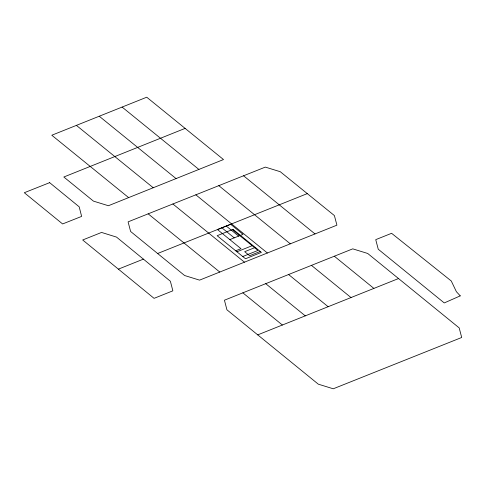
<?xml version="1.0" encoding="UTF-8"?>
<svg xmlns="http://www.w3.org/2000/svg" width="486" height="486" viewBox="0 0 486 486"><rect width="100%" height="100%" fill="white"/><g stroke="black" fill="none" stroke-linecap="round" stroke-linejoin="round"><path stroke-width="0.73" d="M128.626 197.602L51.795 135.236L146.729 97.212L223.499 159.554L108.402 205.73L93.44 201.119L63.824 177.007L185.111 128.389M229.842 239.622L243.03 234.337L230.662 224.277L217.473 229.568L240.977 248.674L235.698 250.788M236.937 251.791L252.161 245.691M255.235 247.459L244.689 251.693L249.634 255.715L260.186 251.487M148.169 213.834L128.091 221.859L130.606 231.47L184.613 275.519L199.564 280.136L336.92 225.17L334.398 215.577L280.264 171.71L265.307 167.105L148.169 213.834L219.763 272.051M118.39 269.135L154.062 298.343L172.864 290.828L170.379 281.242L116.519 237.095L101.556 232.436L82.687 239.981L118.39 269.135L143.406 259.135M157.616 253.51L307.292 193.61M242.757 256.523L257.987 250.43L232.369 229.599M334.332 256.219L352.751 248.85L367.702 253.467L459.179 327.892L461.7 337.484L333.256 388.788L318.306 384.171L226.919 309.795L224.435 300.202L334.332 256.219L373.886 288.405M257.738 334.878L398.52 278.551M122.095 107.066L198.889 169.426M99.253 116.239L176.06 178.587M153.23 187.748L76.393 125.382M243.565 175.786L315.007 233.93M218.797 185.652L290.306 243.82M311.459 265.374L351.014 297.56M195.84 194.825L267.379 252.999M288.593 274.529L328.147 306.715M226.263 226.039L238.632 236.099M221.865 227.8L234.24 237.861M172.882 203.986L244.458 262.173M265.727 283.678L305.281 315.87M242.86 292.833L282.372 325.019M460.248 295.871L444.253 302.936L378.254 249.239L375.733 239.647L391.595 233.304L451.275 280.993L456.39 291.709L460.248 295.871M233.025 229.337L217.145 235.704L245.503 258.752L261.383 252.392L233.025 229.337M49.645 182.657L24.3 192.717L62.603 223.949L81.63 216.404L79.188 206.817L49.645 182.657"/></g></svg>
